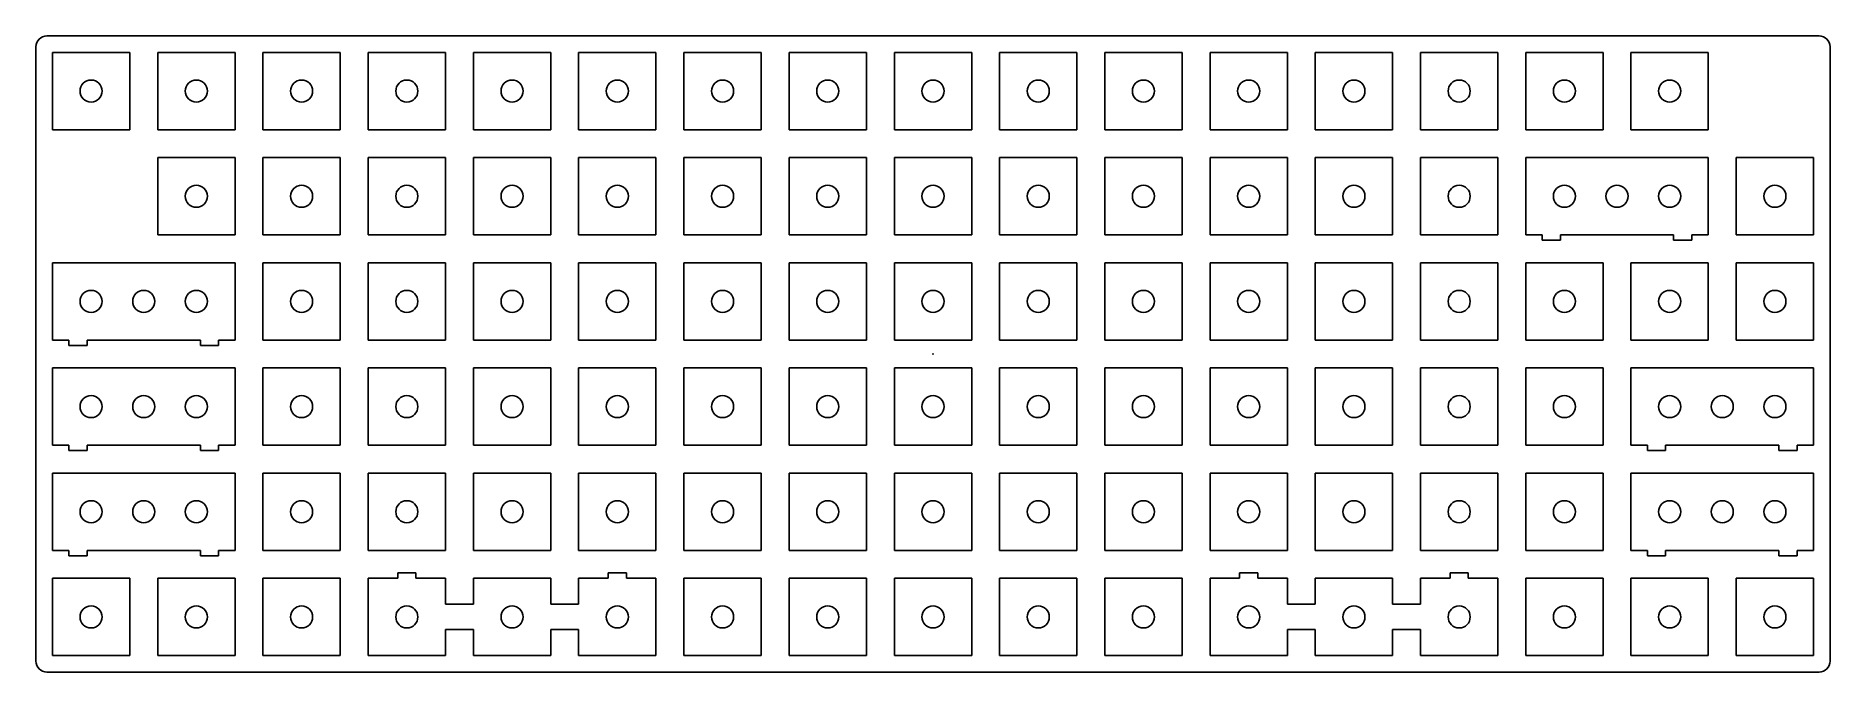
# Model space of a CAD drawing. Extents: x -162 to 162, y -58 to 58.
import ezdxf

# ---------------------------------------------------------------- set-up
doc = ezdxf.new("R2010")
doc.units = 0
doc.header["$MEASUREMENT"] = 0

msp = doc.modelspace()

# ---------------------------------------------------------------- linework, layer by layer
at = {"linetype": 'Continuous'}
for p, q in [((-162.4, -55.62), (-162.4, 55.63)), ((-160.4, 57.63), (160.4, 57.63)), ((162.4, 55.63), (162.4, -55.62)), ((-145.4, 40.63), (-159.4, 40.63)), ((-83.2, -40.62), (-69.2, -40.62)), ((69.2, -40.62), (83.2, -40.62)), ((160.4, -57.62), (-160.4, -57.62))]:
    msp.add_line(p, q, dxfattribs=at)
at = {"color": 0}
for p, q in [((-159.4, 54.63), (-145.4, 54.63)), ((-159.4, 40.63), (-159.4, 54.63)), ((-145.4, 54.63), (-145.4, 40.63)), ((-140.35, 54.63), (-126.35, 54.63)), ((-140.35, 40.63), (-140.35, 54.63)), ((-126.35, 54.63), (-126.35, 40.63)), ((-121.3, 54.63), (-107.3, 54.63)), ((-121.3, 40.63), (-121.3, 54.63)), ((-107.3, 54.63), (-107.3, 40.63)), ((-102.25, 54.63), (-88.25, 54.63)), ((-102.25, 40.63), (-102.25, 54.63)), ((-88.25, 54.63), (-88.25, 40.63)), ((-83.2, 54.63), (-69.2, 54.63)), ((-83.2, 40.63), (-83.2, 54.63)), ((-69.2, 54.63), (-69.2, 40.63)), ((-64.15, 54.63), (-50.15, 54.63)), ((-64.15, 40.63), (-64.15, 54.63)), ((-50.15, 54.63), (-50.15, 40.63)), ((-45.1, 54.63), (-31.1, 54.63)), ((-45.1, 40.63), (-45.1, 54.63)), ((-31.1, 54.63), (-31.1, 40.63)), ((-26.05, 54.63), (-12.05, 54.63)), ((-26.05, 40.63), (-26.05, 54.63)), ((-12.05, 54.63), (-12.05, 40.63)), ((-7, 54.63), (7, 54.63)), ((-7, 40.63), (-7, 54.63)), ((7, 54.63), (7, 40.63)), ((12.05, 54.63), (26.05, 54.63)), ((12.05, 40.63), (12.05, 54.63)), ((26.05, 54.63), (26.05, 40.63)), ((31.1, 54.63), (45.1, 54.63)), ((31.1, 40.63), (31.1, 54.63)), ((45.1, 54.63), (45.1, 40.63)), ((50.15, 54.63), (64.15, 54.63)), ((50.15, 40.63), (50.15, 54.63)), ((64.15, 54.63), (64.15, 40.63)), ((69.2, 54.63), (83.2, 54.63)), ((69.2, 40.63), (69.2, 54.63)), ((83.2, 54.63), (83.2, 40.63)), ((88.25, 54.63), (102.25, 54.63)), ((88.25, 40.63), (88.25, 54.63)), ((102.25, 54.63), (102.25, 40.63)), ((107.3, 54.63), (121.3, 54.63)), ((107.3, 40.63), (107.3, 54.63)), ((121.3, 54.63), (121.3, 40.63)), ((126.35, 54.63), (140.35, 54.63)), ((126.35, 40.63), (126.35, 54.63)), ((140.35, 54.63), (140.35, 40.63)), ((-145.4, 40.63), (-159.4, 40.63)), ((-126.35, 40.63), (-140.35, 40.63)), ((-107.3, 40.63), (-121.3, 40.63)), ((-88.25, 40.63), (-102.25, 40.63)), ((-69.2, 40.63), (-83.2, 40.63)), ((-50.15, 40.63), (-64.15, 40.63)), ((-31.1, 40.63), (-45.1, 40.63)), ((-12.05, 40.63), (-26.05, 40.63)), ((7, 40.63), (-7, 40.63)), ((26.05, 40.63), (12.05, 40.63)), ((45.1, 40.63), (31.1, 40.63)), ((64.15, 40.63), (50.15, 40.63)), ((83.2, 40.63), (69.2, 40.63)), ((102.25, 40.63), (88.25, 40.63)), ((121.3, 40.63), (107.3, 40.63)), ((140.35, 40.63), (126.35, 40.63)), ((-140.35, 35.58), (-126.35, 35.58)), ((-140.35, 21.58), (-140.35, 35.58)), ((-126.35, 35.58), (-126.35, 21.58)), ((-121.3, 35.58), (-107.3, 35.58)), ((-121.3, 21.58), (-121.3, 35.58)), ((-107.3, 35.58), (-107.3, 21.58)), ((-102.25, 35.58), (-88.25, 35.58)), ((-102.25, 21.58), (-102.25, 35.58)), ((-88.25, 35.58), (-88.25, 21.58)), ((-83.2, 35.58), (-69.2, 35.58)), ((-83.2, 21.58), (-83.2, 35.58)), ((-69.2, 35.58), (-69.2, 21.58)), ((-64.15, 35.58), (-50.15, 35.58)), ((-64.15, 21.58), (-64.15, 35.58)), ((-50.15, 35.58), (-50.15, 21.58)), ((-45.1, 35.58), (-31.1, 35.58)), ((-45.1, 21.58), (-45.1, 35.58)), ((-31.1, 35.58), (-31.1, 21.58)), ((-26.05, 35.58), (-12.05, 35.58)), ((-26.05, 21.58), (-26.05, 35.58)), ((-12.05, 35.58), (-12.05, 21.58)), ((-7, 35.58), (7, 35.58)), ((-7, 21.58), (-7, 35.58)), ((7, 35.58), (7, 21.58)), ((12.05, 35.58), (26.05, 35.58)), ((12.05, 21.58), (12.05, 35.58)), ((26.05, 35.58), (26.05, 21.58)), ((31.1, 35.58), (45.1, 35.58)), ((31.1, 21.58), (31.1, 35.58)), ((45.1, 35.58), (45.1, 21.58)), ((50.15, 35.58), (64.15, 35.58)), ((50.15, 21.58), (50.15, 35.58)), ((64.15, 35.58), (64.15, 21.58)), ((69.2, 35.58), (83.2, 35.58)), ((69.2, 21.58), (69.2, 35.58)), ((83.2, 35.58), (83.2, 21.58)), ((88.25, 35.58), (102.25, 35.58)), ((88.25, 21.58), (88.25, 35.58)), ((102.25, 35.58), (102.25, 21.58)), ((107.3, 35.58), (107.3, 21.58)), ((140.35, 35.58), (107.3, 35.58)), ((140.35, 21.58), (140.35, 35.58)), ((145.4, 35.58), (159.4, 35.58)), ((145.4, 21.58), (145.4, 35.58)), ((159.4, 35.58), (159.4, 21.58)), ((-126.35, 21.58), (-140.35, 21.58)), ((-107.3, 21.58), (-121.3, 21.58)), ((-88.25, 21.58), (-102.25, 21.58)), ((-69.2, 21.58), (-83.2, 21.58)), ((-50.15, 21.58), (-64.15, 21.58)), ((-31.1, 21.58), (-45.1, 21.58)), ((-12.05, 21.58), (-26.05, 21.58)), ((7, 21.58), (-7, 21.58)), ((26.05, 21.58), (12.05, 21.58)), ((45.1, 21.58), (31.1, 21.58)), ((64.15, 21.58), (50.15, 21.58)), ((83.2, 21.58), (69.2, 21.58)), ((102.25, 21.58), (88.25, 21.58)), ((107.3, 21.58), (110.27, 21.58)), ((110.27, 21.58), (110.27, 20.61)), ((110.27, 20.61), (113.57, 20.61)), ((113.57, 20.61), (113.57, 21.58)), ((113.57, 21.58), (134.07, 21.58)), ((134.07, 21.58), (134.07, 20.61)), ((134.07, 20.61), (137.37, 20.61)), ((137.37, 20.61), (137.37, 21.58)), ((137.37, 21.58), (140.35, 21.58)), ((159.4, 21.58), (145.4, 21.58)), ((-159.4, 16.53), (-159.4, 2.53)), ((-126.35, 16.53), (-159.4, 16.53)), ((-126.35, 2.53), (-126.35, 16.53)), ((-121.3, 16.53), (-107.3, 16.53)), ((-121.3, 2.53), (-121.3, 16.53)), ((-107.3, 16.53), (-107.3, 2.53)), ((-102.25, 16.53), (-88.25, 16.53)), ((-102.25, 2.53), (-102.25, 16.53)), ((-88.25, 16.53), (-88.25, 2.53)), ((-83.2, 16.53), (-69.2, 16.53)), ((-83.2, 2.53), (-83.2, 16.53)), ((-69.2, 16.53), (-69.2, 2.53)), ((-64.15, 16.53), (-50.15, 16.53)), ((-64.15, 2.53), (-64.15, 16.53)), ((-50.15, 16.53), (-50.15, 2.53)), ((-45.1, 16.53), (-31.1, 16.53)), ((-45.1, 2.53), (-45.1, 16.53)), ((-31.1, 16.53), (-31.1, 2.53)), ((-26.05, 16.53), (-12.05, 16.53)), ((-26.05, 2.53), (-26.05, 16.53)), ((-12.05, 16.53), (-12.05, 2.53)), ((-7, 16.53), (7, 16.53)), ((-7, 2.53), (-7, 16.53)), ((7, 16.53), (7, 2.53)), ((12.05, 16.53), (26.05, 16.53)), ((12.05, 2.53), (12.05, 16.53)), ((26.05, 16.53), (26.05, 2.53)), ((31.1, 16.53), (45.1, 16.53)), ((31.1, 2.53), (31.1, 16.53)), ((45.1, 16.53), (45.1, 2.53)), ((50.15, 16.53), (64.15, 16.53)), ((50.15, 2.53), (50.15, 16.53)), ((64.15, 16.53), (64.15, 2.53)), ((69.2, 16.53), (83.2, 16.53)), ((69.2, 2.53), (69.2, 16.53)), ((83.2, 16.53), (83.2, 2.53)), ((88.25, 16.53), (102.25, 16.53)), ((88.25, 2.53), (88.25, 16.53)), ((102.25, 16.53), (102.25, 2.53)), ((107.3, 16.53), (121.3, 16.53)), ((107.3, 2.53), (107.3, 16.53)), ((121.3, 16.53), (121.3, 2.53)), ((126.35, 16.53), (140.35, 16.53)), ((126.35, 2.53), (126.35, 16.53)), ((140.35, 16.53), (140.35, 2.53)), ((145.4, 16.53), (159.4, 16.53)), ((145.4, 2.53), (145.4, 16.53)), ((159.4, 16.53), (159.4, 2.53)), ((-159.4, 2.53), (-156.43, 2.53)), ((-156.43, 2.53), (-156.43, 1.56)), ((-156.43, 1.56), (-153.13, 1.56)), ((-153.13, 1.56), (-153.13, 2.53)), ((-153.13, 2.53), (-132.63, 2.53)), ((-132.63, 2.53), (-132.63, 1.56)), ((-132.63, 1.56), (-129.33, 1.56)), ((-129.33, 1.56), (-129.33, 2.53)), ((-129.33, 2.53), (-126.35, 2.53)), ((-107.3, 2.53), (-121.3, 2.53)), ((-88.25, 2.53), (-102.25, 2.53)), ((-69.2, 2.53), (-83.2, 2.53)), ((-50.15, 2.53), (-64.15, 2.53)), ((-31.1, 2.53), (-45.1, 2.53)), ((-12.05, 2.53), (-26.05, 2.53)), ((7, 2.53), (-7, 2.53)), ((26.05, 2.53), (12.05, 2.53)), ((45.1, 2.53), (31.1, 2.53)), ((64.15, 2.53), (50.15, 2.53)), ((83.2, 2.53), (69.2, 2.53)), ((102.25, 2.53), (88.25, 2.53)), ((121.3, 2.53), (107.3, 2.53)), ((140.35, 2.53), (126.35, 2.53)), ((159.4, 2.53), (145.4, 2.53)), ((-159.4, -2.52), (-159.4, -16.52)), ((-126.35, -2.52), (-159.4, -2.52)), ((-126.35, -16.52), (-126.35, -2.52)), ((-121.3, -2.52), (-107.3, -2.52)), ((-121.3, -16.52), (-121.3, -2.52)), ((-107.3, -2.52), (-107.3, -16.52)), ((-102.25, -2.52), (-88.25, -2.52)), ((-102.25, -16.52), (-102.25, -2.52)), ((-88.25, -2.52), (-88.25, -16.52)), ((-83.2, -2.52), (-69.2, -2.52)), ((-83.2, -16.52), (-83.2, -2.52)), ((-69.2, -2.52), (-69.2, -16.52)), ((-64.15, -2.52), (-50.15, -2.52)), ((-64.15, -16.52), (-64.15, -2.52)), ((-50.15, -2.52), (-50.15, -16.52)), ((-45.1, -2.52), (-31.1, -2.52)), ((-45.1, -16.52), (-45.1, -2.52)), ((-31.1, -2.52), (-31.1, -16.52)), ((-26.05, -2.52), (-12.05, -2.52)), ((-26.05, -16.52), (-26.05, -2.52)), ((-12.05, -2.52), (-12.05, -16.52)), ((-7, -2.52), (7, -2.52)), ((-7, -16.52), (-7, -2.52)), ((7, -2.52), (7, -16.52)), ((12.05, -2.52), (26.05, -2.52)), ((12.05, -16.52), (12.05, -2.52)), ((26.05, -2.52), (26.05, -16.52)), ((31.1, -2.52), (45.1, -2.52)), ((31.1, -16.52), (31.1, -2.52)), ((45.1, -2.52), (45.1, -16.52)), ((50.15, -2.52), (64.15, -2.52)), ((50.15, -16.52), (50.15, -2.52)), ((64.15, -2.52), (64.15, -16.52)), ((69.2, -2.52), (83.2, -2.52)), ((69.2, -16.52), (69.2, -2.52)), ((83.2, -2.52), (83.2, -16.52)), ((88.25, -2.52), (102.25, -2.52)), ((88.25, -16.52), (88.25, -2.52)), ((102.25, -2.52), (102.25, -16.52)), ((107.3, -2.52), (121.3, -2.52)), ((107.3, -16.52), (107.3, -2.52)), ((121.3, -2.52), (121.3, -16.52)), ((126.35, -2.52), (126.35, -16.52)), ((159.4, -2.52), (126.35, -2.52)), ((159.4, -16.52), (159.4, -2.52)), ((-159.4, -16.52), (-156.43, -16.52)), ((-156.43, -16.52), (-156.43, -17.49)), ((-156.43, -17.49), (-153.13, -17.49)), ((-153.13, -17.49), (-153.13, -16.52)), ((-153.13, -16.52), (-132.63, -16.52)), ((-132.63, -16.52), (-132.63, -17.49)), ((-132.63, -17.49), (-129.33, -17.49)), ((-129.33, -17.49), (-129.33, -16.52)), ((-129.33, -16.52), (-126.35, -16.52)), ((-107.3, -16.52), (-121.3, -16.52)), ((-88.25, -16.52), (-102.25, -16.52)), ((-69.2, -16.52), (-83.2, -16.52)), ((-50.15, -16.52), (-64.15, -16.52)), ((-31.1, -16.52), (-45.1, -16.52)), ((-12.05, -16.52), (-26.05, -16.52)), ((7, -16.52), (-7, -16.52)), ((26.05, -16.52), (12.05, -16.52)), ((45.1, -16.52), (31.1, -16.52)), ((64.15, -16.52), (50.15, -16.52)), ((83.2, -16.52), (69.2, -16.52)), ((102.25, -16.52), (88.25, -16.52)), ((121.3, -16.52), (107.3, -16.52)), ((126.35, -16.52), (129.32, -16.52)), ((129.32, -16.52), (129.32, -17.49)), ((129.32, -17.49), (132.62, -17.49)), ((132.62, -17.49), (132.62, -16.52)), ((132.62, -16.52), (153.12, -16.52)), ((153.12, -16.52), (153.12, -17.49)), ((153.12, -17.49), (156.42, -17.49)), ((156.42, -17.49), (156.42, -16.52)), ((156.42, -16.52), (159.4, -16.52)), ((-159.4, -21.57), (-159.4, -35.57)), ((-126.35, -21.57), (-159.4, -21.57)), ((-126.35, -35.57), (-126.35, -21.57)), ((-121.3, -21.57), (-107.3, -21.57)), ((-121.3, -35.57), (-121.3, -21.57)), ((-107.3, -21.57), (-107.3, -35.57)), ((-102.25, -21.57), (-88.25, -21.57)), ((-102.25, -35.57), (-102.25, -21.57)), ((-88.25, -21.57), (-88.25, -35.57)), ((-83.2, -21.57), (-69.2, -21.57)), ((-83.2, -35.57), (-83.2, -21.57)), ((-69.2, -21.57), (-69.2, -35.57)), ((-64.15, -21.57), (-50.15, -21.57)), ((-64.15, -35.57), (-64.15, -21.57)), ((-50.15, -21.57), (-50.15, -35.57)), ((-45.1, -21.57), (-31.1, -21.57)), ((-45.1, -35.57), (-45.1, -21.57)), ((-31.1, -21.57), (-31.1, -35.57)), ((-26.05, -21.57), (-12.05, -21.57)), ((-26.05, -35.57), (-26.05, -21.57)), ((-12.05, -21.57), (-12.05, -35.57)), ((-7, -21.57), (7, -21.57)), ((-7, -35.57), (-7, -21.57)), ((7, -21.57), (7, -35.57)), ((12.05, -21.57), (26.05, -21.57)), ((12.05, -35.57), (12.05, -21.57)), ((26.05, -21.57), (26.05, -35.57)), ((31.1, -21.57), (45.1, -21.57)), ((31.1, -35.57), (31.1, -21.57)), ((45.1, -21.57), (45.1, -35.57)), ((50.15, -21.57), (64.15, -21.57)), ((50.15, -35.57), (50.15, -21.57)), ((64.15, -21.57), (64.15, -35.57)), ((69.2, -21.57), (83.2, -21.57)), ((69.2, -35.57), (69.2, -21.57)), ((83.2, -21.57), (83.2, -35.57)), ((88.25, -21.57), (102.25, -21.57)), ((88.25, -35.57), (88.25, -21.57)), ((102.25, -21.57), (102.25, -35.57)), ((107.3, -21.57), (121.3, -21.57)), ((107.3, -35.57), (107.3, -21.57)), ((121.3, -21.57), (121.3, -35.57)), ((126.35, -21.57), (126.35, -35.57)), ((159.4, -21.57), (126.35, -21.57)), ((159.4, -35.57), (159.4, -21.57)), ((-159.4, -35.57), (-156.43, -35.57)), ((-156.43, -35.57), (-156.43, -36.54)), ((-153.13, -36.54), (-153.13, -35.57)), ((-153.13, -35.57), (-132.63, -35.57)), ((-132.63, -35.57), (-132.63, -36.54)), ((-129.33, -36.54), (-129.33, -35.57)), ((-129.33, -35.57), (-126.35, -35.57)), ((-107.3, -35.57), (-121.3, -35.57)), ((-88.25, -35.57), (-102.25, -35.57)), ((-69.2, -35.57), (-83.2, -35.57)), ((-50.15, -35.57), (-64.15, -35.57)), ((-31.1, -35.57), (-45.1, -35.57)), ((-12.05, -35.57), (-26.05, -35.57)), ((7, -35.57), (-7, -35.57)), ((26.05, -35.57), (12.05, -35.57)), ((45.1, -35.57), (31.1, -35.57)), ((64.15, -35.57), (50.15, -35.57)), ((83.2, -35.57), (69.2, -35.57)), ((102.25, -35.57), (88.25, -35.57)), ((121.3, -35.57), (107.3, -35.57)), ((126.35, -35.57), (129.32, -35.57)), ((129.32, -35.57), (129.32, -36.54)), ((132.62, -36.54), (132.62, -35.57)), ((132.62, -35.57), (153.12, -35.57)), ((153.12, -35.57), (153.12, -36.54)), ((156.42, -36.54), (156.42, -35.57)), ((156.42, -35.57), (159.4, -35.57)), ((-156.43, -36.54), (-153.13, -36.54)), ((-132.63, -36.54), (-129.33, -36.54)), ((129.32, -36.54), (132.62, -36.54)), ((153.12, -36.54), (156.42, -36.54)), ((-159.4, -40.62), (-145.4, -40.62)), ((-159.4, -54.62), (-159.4, -40.62)), ((-145.4, -40.62), (-145.4, -54.62)), ((-140.35, -40.62), (-126.35, -40.62)), ((-140.35, -54.62), (-140.35, -40.62)), ((-126.35, -40.62), (-126.35, -54.62)), ((-121.3, -40.62), (-107.3, -40.62)), ((-121.3, -54.62), (-121.3, -40.62)), ((-107.3, -40.62), (-107.3, -54.62)), ((-96.9, -40.62), (-102.25, -40.62)), ((-102.25, -40.62), (-102.25, -54.62)), ((-93.6, -39.65), (-96.9, -39.65)), ((-96.9, -39.65), (-96.9, -40.62)), ((-93.6, -40.62), (-93.6, -39.65)), ((-88.25, -40.62), (-93.6, -40.62)), ((-88.25, -45.32), (-88.25, -40.62)), ((-69.2, -40.62), (-83.2, -40.62)), ((-83.2, -40.62), (-83.2, -45.32)), ((-69.2, -45.32), (-69.2, -40.62)), ((-58.8, -40.62), (-64.15, -40.62)), ((-64.15, -40.62), (-64.15, -45.32)), ((-55.5, -39.65), (-58.8, -39.65)), ((-58.8, -39.65), (-58.8, -40.62)), ((-55.5, -40.62), (-55.5, -39.65)), ((-50.15, -40.62), (-55.5, -40.62)), ((-50.15, -54.62), (-50.15, -40.62)), ((-45.1, -40.62), (-31.1, -40.62)), ((-45.1, -54.62), (-45.1, -40.62)), ((-31.1, -40.62), (-31.1, -54.62)), ((-26.05, -40.62), (-12.05, -40.62)), ((-26.05, -54.62), (-26.05, -40.62)), ((-12.05, -40.62), (-12.05, -54.62)), ((-7, -40.62), (7, -40.62)), ((-7, -54.62), (-7, -40.62)), ((7, -40.62), (7, -54.62)), ((12.05, -40.62), (26.05, -40.62)), ((12.05, -54.62), (12.05, -40.62)), ((26.05, -40.62), (26.05, -54.62)), ((31.1, -40.62), (45.1, -40.62)), ((31.1, -54.62), (31.1, -40.62)), ((45.1, -40.62), (45.1, -54.62)), ((55.5, -40.62), (50.15, -40.62)), ((50.15, -40.62), (50.15, -54.62)), ((58.8, -39.65), (55.5, -39.65)), ((55.5, -39.65), (55.5, -40.62)), ((58.8, -40.62), (58.8, -39.65)), ((64.15, -40.62), (58.8, -40.62)), ((64.15, -45.32), (64.15, -40.62)), ((83.2, -40.62), (69.2, -40.62)), ((69.2, -40.62), (69.2, -45.32)), ((83.2, -45.32), (83.2, -40.62)), ((93.6, -40.62), (88.25, -40.62)), ((88.25, -40.62), (88.25, -45.32)), ((96.9, -39.65), (93.6, -39.65)), ((93.6, -39.65), (93.6, -40.62)), ((96.9, -40.62), (96.9, -39.65)), ((102.25, -40.62), (96.9, -40.62)), ((102.25, -54.62), (102.25, -40.62)), ((107.3, -40.62), (121.3, -40.62)), ((107.3, -54.62), (107.3, -40.62)), ((121.3, -40.62), (121.3, -54.62)), ((126.35, -40.62), (140.35, -40.62)), ((126.35, -54.62), (126.35, -40.62)), ((140.35, -40.62), (140.35, -54.62)), ((145.4, -40.62), (159.4, -40.62)), ((145.4, -54.62), (145.4, -40.62)), ((159.4, -40.62), (159.4, -54.62)), ((-83.2, -45.32), (-88.25, -45.32)), ((-64.15, -45.32), (-69.2, -45.32)), ((69.2, -45.32), (64.15, -45.32)), ((88.25, -45.32), (83.2, -45.32)), ((-88.25, -54.62), (-88.25, -49.92)), ((-88.25, -49.92), (-83.2, -49.92)), ((-83.2, -49.92), (-83.2, -54.62)), ((-69.2, -54.62), (-69.2, -49.92)), ((-69.2, -49.92), (-64.15, -49.92)), ((-64.15, -49.92), (-64.15, -54.62)), ((64.15, -54.62), (64.15, -49.92)), ((64.15, -49.92), (69.2, -49.92)), ((69.2, -49.92), (69.2, -54.62)), ((83.2, -54.62), (83.2, -49.92)), ((83.2, -49.92), (88.25, -49.92)), ((88.25, -49.92), (88.25, -54.62)), ((-145.4, -54.62), (-159.4, -54.62)), ((-126.35, -54.62), (-140.35, -54.62)), ((-107.3, -54.62), (-121.3, -54.62)), ((-102.25, -54.62), (-88.25, -54.62)), ((-83.2, -54.62), (-69.2, -54.62)), ((-64.15, -54.62), (-50.15, -54.62)), ((-31.1, -54.62), (-45.1, -54.62)), ((-12.05, -54.62), (-26.05, -54.62)), ((7, -54.62), (-7, -54.62)), ((26.05, -54.62), (12.05, -54.62)), ((45.1, -54.62), (31.1, -54.62)), ((50.15, -54.62), (64.15, -54.62)), ((69.2, -54.62), (83.2, -54.62)), ((88.25, -54.62), (102.25, -54.62)), ((121.3, -54.62), (107.3, -54.62)), ((140.35, -54.62), (126.35, -54.62)), ((159.4, -54.62), (145.4, -54.62))]:
    msp.add_line(p, q, dxfattribs=at)
at = {"linetype": 'Continuous'}
for centre in [(-152.4, 47.63), (-133.35, 47.63), (-114.3, 47.63), (-95.25, 47.63), (-76.2, 47.63), (-57.15, 47.63), (-38.1, 47.63), (-19.05, 47.63), (0, 47.63), (19.05, 47.63), (38.1, 47.63), (57.15, 47.63), (76.2, 47.63), (95.25, 47.63), (114.3, 47.63), (133.35, 47.63), (-133.35, 28.58), (-114.3, 28.58), (-95.25, 28.58), (-76.2, 28.58), (-57.15, 28.58), (-38.1, 28.58), (-19.05, 28.58), (0, 28.58), (19.05, 28.58), (38.1, 28.58), (57.15, 28.58), (76.2, 28.58), (95.25, 28.58), (114.3, 28.58), (123.82, 28.58), (133.35, 28.58), (152.4, 28.58), (-152.4, 9.53), (-142.88, 9.53), (-133.35, 9.53), (-114.3, 9.53), (-95.25, 9.53), (-76.2, 9.53), (-57.15, 9.53), (-38.1, 9.53), (-19.05, 9.53), (0, 9.53), (19.05, 9.53), (38.1, 9.53), (57.15, 9.53), (76.2, 9.53), (95.25, 9.53), (114.3, 9.53), (133.35, 9.53), (152.4, 9.53), (-152.4, -9.52), (-142.88, -9.52), (-133.35, -9.52), (-114.3, -9.52), (-95.25, -9.52), (-76.2, -9.52), (-57.15, -9.52), (-38.1, -9.52), (-19.05, -9.52), (0, -9.52), (19.05, -9.52), (38.1, -9.52), (57.15, -9.52), (76.2, -9.52), (95.25, -9.52), (114.3, -9.52), (133.35, -9.52), (142.87, -9.52), (152.4, -9.52), (-152.4, -28.57), (-142.88, -28.57), (-133.35, -28.57), (-114.3, -28.57), (-95.25, -28.57), (-76.2, -28.57), (-57.15, -28.57), (-38.1, -28.57), (-19.05, -28.57), (0, -28.57), (19.05, -28.57), (38.1, -28.57), (57.15, -28.57), (76.2, -28.57), (95.25, -28.57), (114.3, -28.57), (133.35, -28.57), (142.87, -28.57), (152.4, -28.57), (-152.4, -47.62), (-133.35, -47.62), (-114.3, -47.62), (-95.25, -47.62), (-76.2, -47.62), (-57.15, -47.62), (-38.1, -47.62), (-19.05, -47.62), (0, -47.62), (19.05, -47.62), (38.1, -47.62), (57.15, -47.62), (76.2, -47.62), (95.25, -47.62), (114.3, -47.62), (133.35, -47.62), (152.4, -47.62)]:
    msp.add_circle(centre, 2, dxfattribs=at)
for centre, start, end in [((-160.4, 55.63), 90, 180), ((160.4, 55.63), 0, 90), ((-160.4, -55.62), 180, 270), ((160.4, -55.62), 270, 0)]:
    msp.add_arc(centre, 2, start, end, dxfattribs=at)
msp.add_point((0, 0), dxfattribs=at)

doc.saveas('drawing.dxf')
